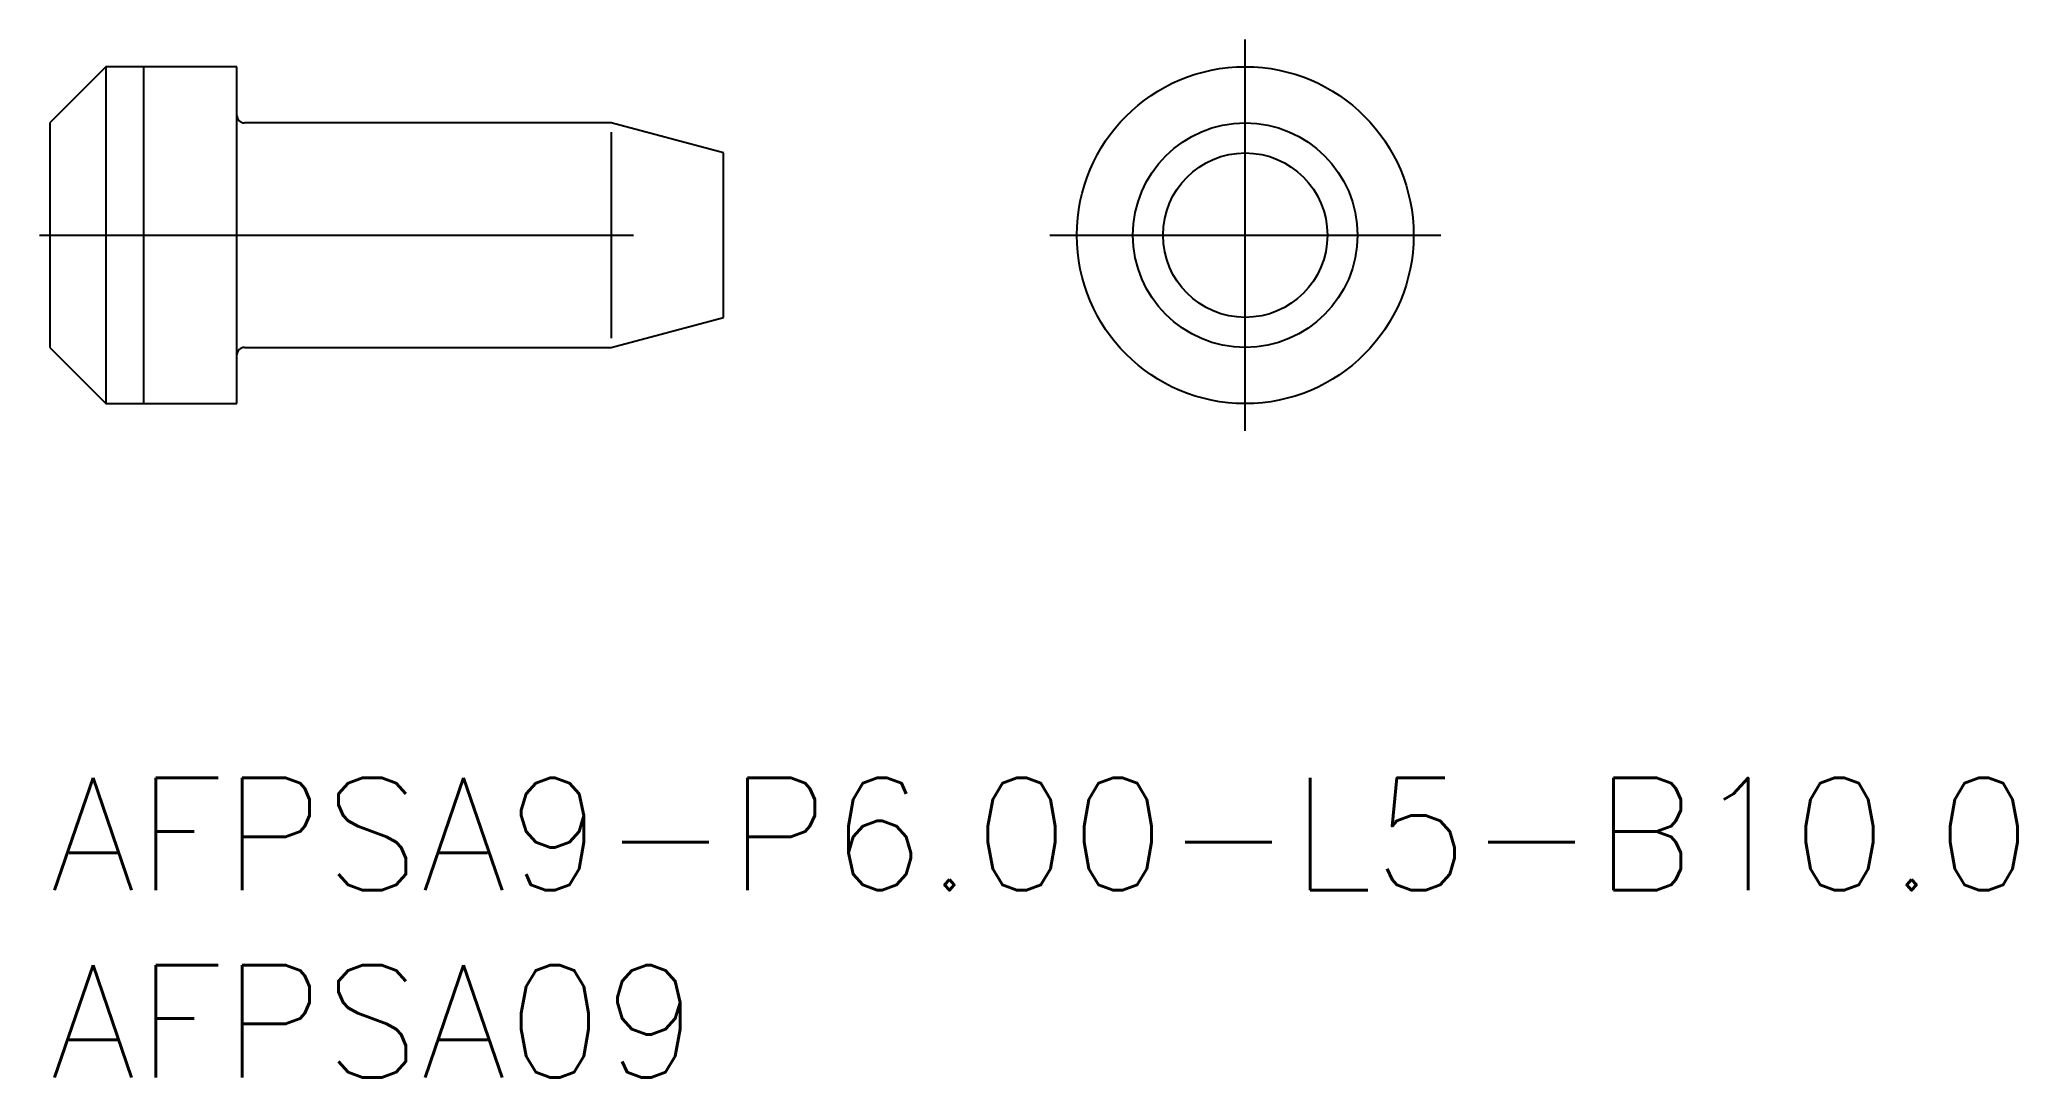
# Model space of a CAD drawing. Extents: x -0.3 to 52.6, y -8 to 19.7.
import ezdxf

# ---------------------------------------------------------------- set-up
doc = ezdxf.new("R2010")
doc.units = 0
doc.header["$LTSCALE"] = 0.5
doc.linetypes.add('CENTER', pattern=[50.8, 31.75, -6.35, 6.35, -6.35])
for name, color, linetype in [('MSM_CENTER', 1, 'CENTER'), ('MSM_CONTINUOUS', 7, 'CONTINUOUS'), ('MSM_NARROW', 5, 'CONTINUOUS'), ('MSM_PART_NUMBER', 7, 'CONTINUOUS')]:
    doc.layers.add(name, color=color, linetype=linetype)
doc.styles.get("Standard").update_dxf_attribs({"font": 'txt.shx', "height": 1.5, "bigfont": 'bigfont.shx'})

# ---------------------------------------------------------------- blocks, each defined once
blk = doc.blocks.new('*U14')
at = {"layer": 'MSM_PART_NUMBER'}
blk.add_text('AFPSA9-P6.00-L5-B10.0', height=3, dxfattribs=at).set_placement((0, -3))
blk = doc.blocks.new('*U15')
at = {"layer": 'MSM_PART_NUMBER'}
blk.add_text('AFPSA09', height=3, dxfattribs=at).set_placement((0, -8))

msp = doc.modelspace()

# ---------------------------------------------------------------- linework, layer by layer
at = {"layer": 'MSM_CENTER'}
for p, q in [((31.948, 9.275), (31.948, 19.725)), ((-0.275, 14.5), (18.65, 14.5)), ((26.723, 14.5), (37.173, 14.5))]:
    msp.add_line(p, q, dxfattribs=at)
at = {"layer": 'MSM_CONTINUOUS'}
for p, q in [((1.5, 19), (0, 17.5)), ((5, 19), (1.5, 19)), ((1.5, 19), (1.5, 10)), ((5, 10), (5, 19)), ((0, 17.5), (0, 11.5)), ((15, 17.5), (5.2, 17.5)), ((18, 16.696), (15, 17.5)), ((18, 12.304), (18, 16.696)), ((15, 11.5), (18, 12.304)), ((0, 11.5), (1.5, 10)), ((5.2, 11.5), (15, 11.5)), ((1.5, 10), (5, 10))]:
    msp.add_line(p, q, dxfattribs=at)
for radius in [4.5, 3, 2.196]:
    msp.add_circle((31.948, 14.5), radius, dxfattribs=at)
for centre, start, end in [((5.2, 17.7), 180, 270), ((5.2, 11.3), 90, 180)]:
    msp.add_arc(centre, 0.2, start, end, dxfattribs=at)
at = {"layer": 'MSM_NARROW'}
for p, q in [((2.5, 19), (2.5, 10)), ((15, 17.25), (15, 11.75))]:
    msp.add_line(p, q, dxfattribs=at)

# ---------------------------------------------------------------- block references
at = {"layer": 'MSM_CONTINUOUS'}
for name in ['*U14', '*U15']:
    msp.add_blockref(name, (0, 0), dxfattribs=at)

doc.saveas('drawing.dxf')
